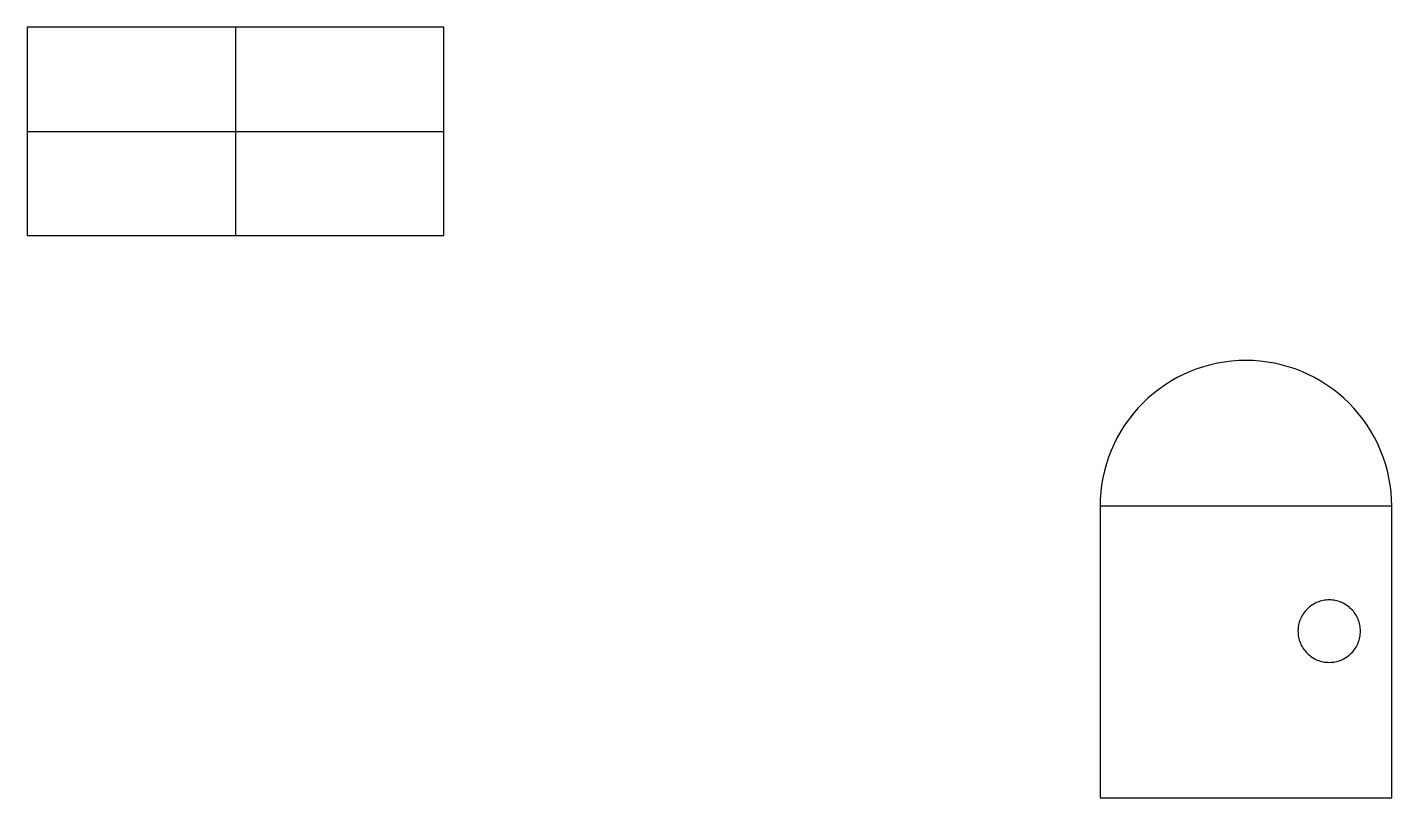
# Model space of a CAD drawing. Header units: millimetres. Extents: x 18.2 to 83.8, y 27 to 64.
import ezdxf

# ---------------------------------------------------------------- set-up
doc = ezdxf.new("R2010")
doc.units = ezdxf.units.MM
doc.layers.add('Default', color=18, linetype='Continuous', true_color=0x000000)

msp = doc.modelspace()

# ---------------------------------------------------------------- linework, layer by layer
at = {"layer": 'Default'}
for p, q in [((38.25, 64), (18.25, 64)), ((18.25, 64), (18.25, 54)), ((38.25, 64), (18.25, 64)), ((18.25, 64), (18.25, 54)), ((28.25, 64), (28.25, 54)), ((28.25, 64), (28.25, 54)), ((38.25, 54), (38.25, 64)), ((38.25, 54), (38.25, 64)), ((18.25, 59), (38.25, 59)), ((18.25, 59), (38.25, 59)), ((18.25, 54), (38.25, 54)), ((18.25, 54), (38.25, 54)), ((75.384, 47.865), (75.049, 47.79)), ((75.723, 47.924), (75.384, 47.865)), ((76.064, 47.966), (75.723, 47.924)), ((76.407, 47.992), (76.064, 47.966)), ((76.75, 48), (76.407, 47.992)), ((77.093, 47.992), (76.75, 48)), ((77.436, 47.966), (77.093, 47.992)), ((77.777, 47.924), (77.436, 47.966)), ((78.116, 47.865), (77.777, 47.924)), ((78.451, 47.79), (78.116, 47.865)), ((73.45, 47.173), (73.151, 47.004)), ((73.757, 47.328), (73.45, 47.173)), ((74.071, 47.467), (73.757, 47.328)), ((74.392, 47.591), (74.071, 47.467)), ((74.718, 47.699), (74.392, 47.591)), ((75.049, 47.79), (74.718, 47.699)), ((78.782, 47.699), (78.451, 47.79)), ((79.108, 47.591), (78.782, 47.699)), ((79.429, 47.467), (79.108, 47.591)), ((79.743, 47.328), (79.429, 47.467)), ((80.05, 47.173), (79.743, 47.328)), ((80.349, 47.004), (80.05, 47.173)), ((72.58, 46.622), (72.309, 46.411)), ((72.861, 46.82), (72.58, 46.622)), ((73.151, 47.004), (72.861, 46.82)), ((80.639, 46.82), (80.349, 47.004)), ((80.92, 46.622), (80.639, 46.82)), ((81.191, 46.411), (80.92, 46.622)), ((71.8, 45.95), (71.563, 45.701)), ((72.049, 46.187), (71.8, 45.95)), ((72.309, 46.411), (72.049, 46.187)), ((81.451, 46.187), (81.191, 46.411)), ((81.7, 45.95), (81.451, 46.187)), ((81.937, 45.701), (81.7, 45.95)), ((71.339, 45.441), (71.128, 45.17)), ((71.563, 45.701), (71.339, 45.441)), ((82.161, 45.441), (81.937, 45.701)), ((82.372, 45.17), (82.161, 45.441)), ((70.746, 44.599), (70.577, 44.3)), ((70.93, 44.889), (70.746, 44.599)), ((71.128, 45.17), (70.93, 44.889)), ((82.57, 44.889), (82.372, 45.17)), ((82.754, 44.599), (82.57, 44.889)), ((82.923, 44.3), (82.754, 44.599)), ((70.422, 43.993), (70.283, 43.679)), ((70.577, 44.3), (70.422, 43.993)), ((83.078, 43.993), (82.923, 44.3)), ((83.217, 43.679), (83.078, 43.993)), ((70.159, 43.358), (70.051, 43.032)), ((70.283, 43.679), (70.159, 43.358)), ((83.341, 43.358), (83.217, 43.679)), ((83.449, 43.032), (83.341, 43.358)), ((69.96, 42.701), (69.885, 42.366)), ((70.051, 43.032), (69.96, 42.701)), ((83.54, 42.701), (83.449, 43.032)), ((83.615, 42.366), (83.54, 42.701)), ((69.826, 42.027), (69.784, 41.686)), ((69.885, 42.366), (69.826, 42.027)), ((83.674, 42.027), (83.615, 42.366)), ((83.716, 41.686), (83.674, 42.027)), ((69.758, 41.343), (69.75, 41)), ((69.784, 41.686), (69.758, 41.343)), ((83.742, 41.343), (83.716, 41.686)), ((83.75, 41), (83.742, 41.343)), ((83.75, 41), (69.75, 41)), ((69.75, 41), (69.75, 27)), ((69.75, 41), (69.75, 27)), ((83.75, 27), (83.75, 41)), ((83.75, 27), (83.75, 41)), ((79.689, 36.061), (79.639, 36.007)), ((79.743, 36.111), (79.689, 36.061)), ((79.798, 36.16), (79.743, 36.111)), ((79.856, 36.205), (79.798, 36.16)), ((79.917, 36.247), (79.856, 36.205)), ((79.979, 36.287), (79.917, 36.247)), ((80.043, 36.323), (79.979, 36.287)), ((80.109, 36.356), (80.043, 36.323)), ((80.176, 36.386), (80.109, 36.356)), ((80.245, 36.412), (80.176, 36.386)), ((80.315, 36.435), (80.245, 36.412)), ((80.386, 36.455), (80.315, 36.435)), ((80.457, 36.471), (80.386, 36.455)), ((80.53, 36.484), (80.457, 36.471)), ((80.603, 36.493), (80.53, 36.484)), ((80.676, 36.498), (80.603, 36.493)), ((80.75, 36.5), (80.676, 36.498)), ((80.824, 36.498), (80.75, 36.5)), ((80.897, 36.493), (80.824, 36.498)), ((80.97, 36.484), (80.897, 36.493)), ((81.043, 36.471), (80.97, 36.484)), ((81.114, 36.455), (81.043, 36.471)), ((81.185, 36.435), (81.114, 36.455)), ((81.255, 36.412), (81.185, 36.435)), ((81.324, 36.386), (81.255, 36.412)), ((81.391, 36.356), (81.324, 36.386)), ((81.457, 36.323), (81.391, 36.356)), ((81.521, 36.287), (81.457, 36.323)), ((81.583, 36.247), (81.521, 36.287)), ((81.644, 36.205), (81.583, 36.247)), ((81.702, 36.16), (81.644, 36.205)), ((81.757, 36.111), (81.702, 36.16)), ((81.811, 36.061), (81.757, 36.111)), ((81.861, 36.007), (81.811, 36.061)), ((79.315, 35.435), (79.295, 35.364)), ((79.338, 35.505), (79.315, 35.435)), ((79.364, 35.574), (79.338, 35.505)), ((79.394, 35.641), (79.364, 35.574)), ((79.427, 35.707), (79.394, 35.641)), ((79.463, 35.771), (79.427, 35.707)), ((79.503, 35.833), (79.463, 35.771)), ((79.545, 35.894), (79.503, 35.833)), ((79.59, 35.952), (79.545, 35.894)), ((79.639, 36.007), (79.59, 35.952)), ((81.91, 35.952), (81.861, 36.007)), ((81.955, 35.894), (81.91, 35.952)), ((81.997, 35.833), (81.955, 35.894)), ((82.037, 35.771), (81.997, 35.833)), ((82.073, 35.707), (82.037, 35.771)), ((82.106, 35.641), (82.073, 35.707)), ((82.136, 35.574), (82.106, 35.641)), ((82.162, 35.505), (82.136, 35.574)), ((82.185, 35.435), (82.162, 35.505)), ((82.205, 35.364), (82.185, 35.435)), ((79.252, 35.074), (79.25, 35)), ((79.25, 35), (79.252, 34.926)), ((79.257, 35.147), (79.252, 35.074)), ((79.252, 34.926), (79.257, 34.853)), ((79.266, 35.22), (79.257, 35.147)), ((79.257, 34.853), (79.266, 34.78)), ((79.279, 35.293), (79.266, 35.22)), ((79.266, 34.78), (79.279, 34.707)), ((79.295, 35.364), (79.279, 35.293)), ((82.221, 35.293), (82.205, 35.364)), ((82.234, 35.22), (82.221, 35.293)), ((82.221, 34.707), (82.234, 34.78)), ((82.243, 35.147), (82.234, 35.22)), ((82.234, 34.78), (82.243, 34.853)), ((82.248, 35.074), (82.243, 35.147)), ((82.243, 34.853), (82.248, 34.926)), ((82.25, 35), (82.248, 35.074)), ((82.248, 34.926), (82.25, 35)), ((79.279, 34.707), (79.295, 34.636)), ((79.295, 34.636), (79.315, 34.565)), ((79.315, 34.565), (79.338, 34.495)), ((79.338, 34.495), (79.364, 34.426)), ((79.364, 34.426), (79.394, 34.359)), ((79.394, 34.359), (79.427, 34.293)), ((79.427, 34.293), (79.463, 34.229)), ((79.463, 34.229), (79.503, 34.167)), ((79.503, 34.167), (79.545, 34.106)), ((79.545, 34.106), (79.59, 34.048)), ((81.91, 34.048), (81.955, 34.106)), ((81.955, 34.106), (81.997, 34.167)), ((81.997, 34.167), (82.037, 34.229)), ((82.037, 34.229), (82.073, 34.293)), ((82.073, 34.293), (82.106, 34.359)), ((82.106, 34.359), (82.136, 34.426)), ((82.136, 34.426), (82.162, 34.495)), ((82.162, 34.495), (82.185, 34.565)), ((82.185, 34.565), (82.205, 34.636)), ((82.205, 34.636), (82.221, 34.707)), ((79.59, 34.048), (79.639, 33.993)), ((79.639, 33.993), (79.689, 33.939)), ((79.689, 33.939), (79.743, 33.889)), ((79.743, 33.889), (79.798, 33.84)), ((79.798, 33.84), (79.856, 33.795)), ((79.856, 33.795), (79.917, 33.753)), ((79.917, 33.753), (79.979, 33.713)), ((79.979, 33.713), (80.043, 33.677)), ((80.043, 33.677), (80.109, 33.644)), ((80.109, 33.644), (80.176, 33.614)), ((80.176, 33.614), (80.245, 33.588)), ((80.245, 33.588), (80.315, 33.565)), ((80.315, 33.565), (80.386, 33.545)), ((80.386, 33.545), (80.457, 33.529)), ((80.457, 33.529), (80.53, 33.516)), ((80.53, 33.516), (80.603, 33.507)), ((80.603, 33.507), (80.676, 33.502)), ((80.676, 33.502), (80.75, 33.5)), ((80.75, 33.5), (80.824, 33.502)), ((80.824, 33.502), (80.897, 33.507)), ((80.897, 33.507), (80.97, 33.516)), ((80.97, 33.516), (81.043, 33.529)), ((81.043, 33.529), (81.114, 33.545)), ((81.114, 33.545), (81.185, 33.565)), ((81.185, 33.565), (81.255, 33.588)), ((81.255, 33.588), (81.324, 33.614)), ((81.324, 33.614), (81.391, 33.644)), ((81.391, 33.644), (81.457, 33.677)), ((81.457, 33.677), (81.521, 33.713)), ((81.521, 33.713), (81.583, 33.753)), ((81.583, 33.753), (81.644, 33.795)), ((81.644, 33.795), (81.702, 33.84)), ((81.702, 33.84), (81.757, 33.889)), ((81.757, 33.889), (81.811, 33.939)), ((81.811, 33.939), (81.861, 33.993)), ((81.861, 33.993), (81.91, 34.048)), ((69.75, 27), (83.75, 27)), ((69.75, 27), (83.75, 27))]:
    msp.add_line(p, q, dxfattribs=at)

doc.saveas('drawing.dxf')
